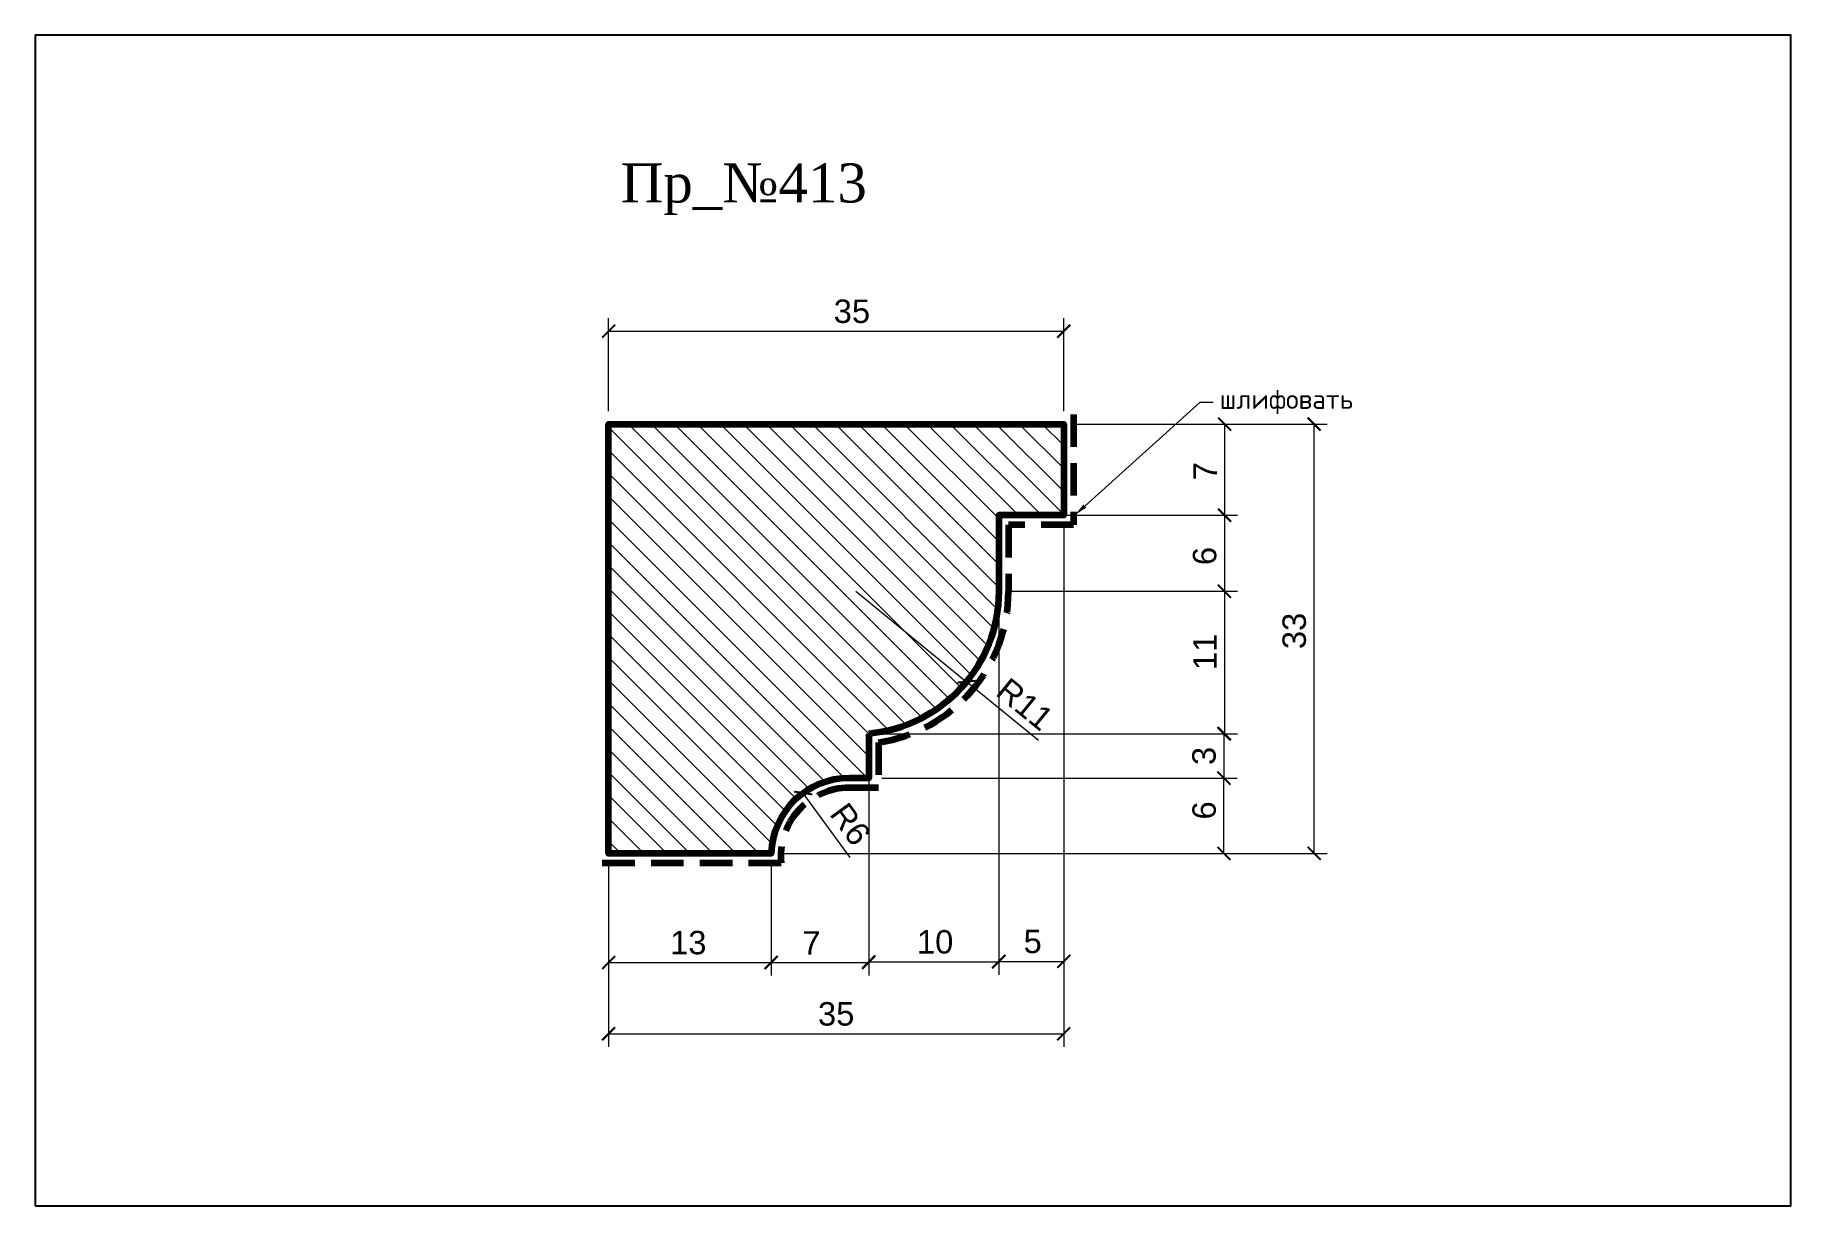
# Model space of a CAD drawing. Header units: inches. Extents: x -384 to -249, y 4274 to 4364.
import ezdxf
from ezdxf import colors
from ezdxf.entities.mleader import LeaderData, LeaderLine
from ezdxf.math import Vec2, Vec3

# ---------------------------------------------------------------- set-up
doc = ezdxf.new("R2010")
doc.units = ezdxf.units.IN
doc.header["$MEASUREMENT"] = 0
doc.linetypes.add('HIDDEN', pattern=[0.375, 0.25, -0.125])
doc.layers.add('Outside panel', color=7, linetype='Continuous', lineweight=18, true_color=0x7f5e57)
doc.layers.add('линия 50', color=1, linetype='Continuous', lineweight=140)
doc.layers.add('служебный слой РАЗМЕРЫ', color=7, linetype='Continuous', lineweight=9)
doc.layers.add('размеры в модели', color=7, linetype='Continuous')
doc.styles.add('ELECT', font='times.ttf')
doc.styles.get("Standard").update_dxf_attribs({"font": 'arial.ttf'})
doc.styles.add('ЕСКД профили текст', font='isocpeur.ttf')
doc.dimstyles.new('M_1', dxfattribs={"dimtxt": 1.8, "dimasz": 1, "dimexe": 1, "dimexo": 1, "dimgap": 0.6, "dimtad": 1, "dimdec": 0, "dimdsep": 46, "dimtxsty": 'Standard', "dimblk": 'ARCHTICK', "dimcen": -5, "dimclrd": 7, "dimclre": 7, "dimclrt": 7, "dimadec": 0, "dimazin": 0, "dimtfac": 1, "dimtdec": 0, "dimtmove": 0, "dimatfit": 3, "dimfxl": 1, "dimtolj": 1, "dimtzin": 0, "dimlwd": 5, "dimlwe": 5, "dimarcsym": 0})

# ---------------------------------------------------------------- blocks, each defined once
blk = doc.blocks.new('_ArchTick')
at = {"color": 0, "linetype": 'ByBlock', "const_width": 0.15}
blk.add_lwpolyline([(-0.5, -0.5), (0.5, 0.5)], dxfattribs=at)
blk = doc.blocks.new('*D15')
at = {"layer": 'Defpoints', "color": 0, "ltscale": 1000, "transparency": 16777216}
for p in [(-324.98, 4305.31), (-321.45, 4300.46)]:
    blk.add_point(p, dxfattribs=at)
at = {"layer": 'размеры в модели', "color": 7, "lineweight": 5, "ltscale": 1000, "transparency": 16777216}
blk.add_line((-321.38, 4300.35), (-324.98, 4305.31), dxfattribs=at)
at = {"layer": 'размеры в модели', "color": 7, "lineweight": 5, "ltscale": 1000, "transparency": 16777216, "rotation": 126.0456567951283}
blk.add_blockref('_ArchTick', (-324.98, 4305.31), dxfattribs=at)
at = {"layer": 'размеры в модели', "color": 7, "ltscale": 1000, "transparency": 16777216, "insert": (-321.36, 4302.91), "char_height": 1.8, "attachment_point": 5, "rotation": 306.0457}
blk.add_mtext('\\A1;R6', dxfattribs=at)
blk = doc.blocks.new('*D14')
at = {"layer": 'Defpoints', "color": 0, "ltscale": 1000, "transparency": 16777216}
for p in [(-320.95, 4320.82), (-312.43, 4313.87)]:
    blk.add_point(p, dxfattribs=at)
at = {"layer": 'размеры в модели', "color": 7, "lineweight": 5, "ltscale": 1000, "transparency": 16777216}
for p in [(-320.95, 4320.82), (-306.89, 4309.35)]:
    blk.add_line(p, (-312.43, 4313.87), dxfattribs=at)
at = {"layer": 'размеры в модели', "color": 7, "lineweight": 5, "ltscale": 1000, "transparency": 16777216, "rotation": 140.7929673352728}
blk.add_blockref('_ArchTick', (-312.43, 4313.87), dxfattribs=at)
at = {"layer": 'размеры в модели', "color": 7, "ltscale": 1000, "transparency": 16777216, "insert": (-307.93, 4312.14), "char_height": 1.8, "attachment_point": 5, "rotation": 320.793}
blk.add_mtext('\\A1;R11', dxfattribs=at)
blk = doc.blocks.new('*D13')
at = {"layer": 'Defpoints', "color": 0, "ltscale": 1000, "transparency": 16777216}
for p in [(-304.95, 4340.81), (-339.95, 4333.67), (-304.95, 4333.67)]:
    blk.add_point(p, dxfattribs=at)
at = {"layer": 'размеры в модели', "color": 7, "lineweight": 5, "ltscale": 1000, "transparency": 16777216}
for p, q in [((-339.95, 4334.67), (-339.95, 4341.81)), ((-304.95, 4334.67), (-304.95, 4341.81)), ((-339.95, 4340.81), (-304.95, 4340.81))]:
    blk.add_line(p, q, dxfattribs=at)
at = {"layer": 'размеры в модели', "color": 7, "lineweight": 5, "ltscale": 1000, "transparency": 16777216, "rotation": 180}
blk.add_blockref('_ArchTick', (-339.95, 4340.81), dxfattribs=at)
at = {"layer": 'размеры в модели', "color": 7, "lineweight": 5, "ltscale": 1000, "transparency": 16777216}
blk.add_blockref('_ArchTick', (-304.95, 4340.81), dxfattribs=at)
at = {"layer": 'размеры в модели', "color": 7, "ltscale": 1000, "transparency": 16777216, "insert": (-321.24, 4342.33), "char_height": 1.8, "attachment_point": 5}
blk.add_mtext('\\A1;35', dxfattribs=at)
blk = doc.blocks.new('*D12')
at = {"layer": 'Defpoints', "color": 0, "ltscale": 1000, "transparency": 16777216}
for p in [(-309.95, 4326.67), (-304.95, 4326.67), (-304.95, 4292.37)]:
    blk.add_point(p, dxfattribs=at)
at = {"layer": 'размеры в модели', "color": 7, "lineweight": 5, "ltscale": 1000, "transparency": 16777216}
for p, q in [((-309.95, 4325.67), (-309.95, 4291.37)), ((-304.95, 4325.67), (-304.95, 4291.37)), ((-309.95, 4292.37), (-304.95, 4292.37))]:
    blk.add_line(p, q, dxfattribs=at)
at = {"layer": 'размеры в модели', "color": 7, "lineweight": 5, "ltscale": 1000, "transparency": 16777216, "rotation": 180}
blk.add_blockref('_ArchTick', (-309.95, 4292.37), dxfattribs=at)
at = {"layer": 'размеры в модели', "color": 7, "lineweight": 5, "ltscale": 1000, "transparency": 16777216}
blk.add_blockref('_ArchTick', (-304.95, 4292.37), dxfattribs=at)
at = {"layer": 'размеры в модели', "color": 7, "ltscale": 1000, "transparency": 16777216, "insert": (-307.34, 4293.89), "char_height": 1.8, "attachment_point": 5}
blk.add_mtext('\\A1;5', dxfattribs=at)
blk = doc.blocks.new('*D11')
at = {"layer": 'Defpoints', "color": 0, "ltscale": 1000, "transparency": 16777216}
for p in [(-309.95, 4326.67), (-319.95, 4309.87), (-309.95, 4292.34)]:
    blk.add_point(p, dxfattribs=at)
at = {"layer": 'размеры в модели', "color": 7, "lineweight": 5, "ltscale": 1000, "transparency": 16777216}
for p, q in [((-309.95, 4325.67), (-309.95, 4291.34)), ((-319.95, 4308.87), (-319.95, 4291.34)), ((-319.95, 4292.34), (-309.95, 4292.34))]:
    blk.add_line(p, q, dxfattribs=at)
at = {"layer": 'размеры в модели', "color": 7, "lineweight": 5, "ltscale": 1000, "transparency": 16777216, "rotation": 180}
blk.add_blockref('_ArchTick', (-319.95, 4292.34), dxfattribs=at)
at = {"layer": 'размеры в модели', "color": 7, "lineweight": 5, "ltscale": 1000, "transparency": 16777216}
blk.add_blockref('_ArchTick', (-309.95, 4292.34), dxfattribs=at)
at = {"layer": 'размеры в модели', "color": 7, "ltscale": 1000, "transparency": 16777216, "insert": (-314.84, 4293.86), "char_height": 1.8, "attachment_point": 5}
blk.add_mtext('\\A1;10', dxfattribs=at)
blk = doc.blocks.new('*D10')
at = {"layer": 'Defpoints', "color": 0, "ltscale": 1000, "transparency": 16777216}
for p in [(-319.95, 4306.46), (-327.45, 4300.67), (-319.95, 4292.29)]:
    blk.add_point(p, dxfattribs=at)
at = {"layer": 'размеры в модели', "color": 7, "lineweight": 5, "ltscale": 1000, "transparency": 16777216}
for p, q in [((-319.95, 4305.46), (-319.95, 4291.29)), ((-327.45, 4299.67), (-327.45, 4291.29)), ((-327.45, 4292.29), (-319.95, 4292.29))]:
    blk.add_line(p, q, dxfattribs=at)
at = {"layer": 'размеры в модели', "color": 7, "lineweight": 5, "ltscale": 1000, "transparency": 16777216, "rotation": 180}
blk.add_blockref('_ArchTick', (-327.45, 4292.29), dxfattribs=at)
at = {"layer": 'размеры в модели', "color": 7, "lineweight": 5, "ltscale": 1000, "transparency": 16777216}
blk.add_blockref('_ArchTick', (-319.95, 4292.29), dxfattribs=at)
at = {"layer": 'размеры в модели', "color": 7, "ltscale": 1000, "transparency": 16777216, "insert": (-324.35, 4293.79), "char_height": 1.8, "attachment_point": 5}
blk.add_mtext('\\A1;7', dxfattribs=at)
blk = doc.blocks.new('*D9')
at = {"layer": 'Defpoints', "color": 0, "ltscale": 1000, "transparency": 16777216}
for p in [(-339.95, 4300.67), (-327.45, 4300.67), (-327.45, 4292.28)]:
    blk.add_point(p, dxfattribs=at)
at = {"layer": 'размеры в модели', "color": 7, "lineweight": 5, "ltscale": 1000, "transparency": 16777216}
for p, q in [((-339.95, 4299.67), (-339.95, 4291.28)), ((-327.45, 4299.67), (-327.45, 4291.28)), ((-339.95, 4292.28), (-327.45, 4292.28))]:
    blk.add_line(p, q, dxfattribs=at)
at = {"layer": 'размеры в модели', "color": 7, "lineweight": 5, "ltscale": 1000, "transparency": 16777216, "rotation": 180}
blk.add_blockref('_ArchTick', (-339.95, 4292.28), dxfattribs=at)
at = {"layer": 'размеры в модели', "color": 7, "lineweight": 5, "ltscale": 1000, "transparency": 16777216}
blk.add_blockref('_ArchTick', (-327.45, 4292.28), dxfattribs=at)
at = {"layer": 'размеры в модели', "color": 7, "ltscale": 1000, "transparency": 16777216, "insert": (-333.82, 4293.8), "char_height": 1.8, "attachment_point": 5}
blk.add_mtext('\\A1;13', dxfattribs=at)
blk = doc.blocks.new('*D8')
at = {"layer": 'Defpoints', "color": 0, "ltscale": 1000, "transparency": 16777216}
for p in [(-319.95, 4306.46), (-292.63, 4306.46), (-327.45, 4300.67)]:
    blk.add_point(p, dxfattribs=at)
at = {"layer": 'размеры в модели', "color": 7, "lineweight": 5, "ltscale": 1000, "transparency": 16777216}
for p, q in [((-318.95, 4306.46), (-291.63, 4306.46)), ((-292.63, 4300.67), (-292.63, 4306.46)), ((-326.45, 4300.67), (-291.63, 4300.67))]:
    blk.add_line(p, q, dxfattribs=at)
for p, rotation in [((-292.63, 4306.46), 90), ((-292.63, 4300.67), 270)]:
    blk.add_blockref('_ArchTick', p, dxfattribs=dict(at, rotation=rotation))
at = {"layer": 'размеры в модели', "color": 7, "ltscale": 1000, "transparency": 16777216, "insert": (-294.15, 4303.97), "char_height": 1.8, "attachment_point": 5, "rotation": 90}
blk.add_mtext('\\A1;6', dxfattribs=at)
blk = doc.blocks.new('*D7')
at = {"layer": 'Defpoints', "color": 0, "ltscale": 1000, "transparency": 16777216}
for p in [(-319.95, 4309.87), (-319.95, 4306.46), (-292.64, 4306.46)]:
    blk.add_point(p, dxfattribs=at)
at = {"layer": 'размеры в модели', "color": 7, "lineweight": 5, "ltscale": 1000, "transparency": 16777216}
for p, q in [((-318.95, 4309.87), (-291.64, 4309.87)), ((-292.64, 4309.87), (-292.64, 4306.46)), ((-318.95, 4306.46), (-291.64, 4306.46))]:
    blk.add_line(p, q, dxfattribs=at)
for p, rotation in [((-292.64, 4309.87), 90), ((-292.64, 4306.46), 270)]:
    blk.add_blockref('_ArchTick', p, dxfattribs=dict(at, rotation=rotation))
at = {"layer": 'размеры в модели', "color": 7, "ltscale": 1000, "transparency": 16777216, "insert": (-294.16, 4308.16), "char_height": 1.8, "attachment_point": 5, "rotation": 90}
blk.add_mtext('\\A1;3', dxfattribs=at)
blk = doc.blocks.new('*D6')
at = {"layer": 'Defpoints', "color": 0, "ltscale": 1000, "transparency": 16777216}
for p in [(-309.95, 4320.82), (-319.95, 4309.87), (-292.6, 4309.87)]:
    blk.add_point(p, dxfattribs=at)
at = {"layer": 'размеры в модели', "color": 7, "lineweight": 5, "ltscale": 1000, "transparency": 16777216}
for p, q in [((-308.95, 4320.82), (-291.6, 4320.82)), ((-292.6, 4320.82), (-292.6, 4309.87)), ((-318.95, 4309.87), (-291.6, 4309.87))]:
    blk.add_line(p, q, dxfattribs=at)
for p, rotation in [((-292.6, 4320.82), 90), ((-292.6, 4309.87), 270)]:
    blk.add_blockref('_ArchTick', p, dxfattribs=dict(at, rotation=rotation))
at = {"layer": 'размеры в модели', "color": 7, "ltscale": 1000, "transparency": 16777216, "insert": (-294.1, 4316.16), "char_height": 1.8, "attachment_point": 5, "rotation": 90}
blk.add_mtext('\\A1;11', dxfattribs=at)
blk = doc.blocks.new('*D5')
at = {"layer": 'Defpoints', "color": 0, "ltscale": 1000, "transparency": 16777216}
for p in [(-309.95, 4326.67), (-309.95, 4320.82), (-292.59, 4320.82)]:
    blk.add_point(p, dxfattribs=at)
at = {"layer": 'размеры в модели', "color": 7, "lineweight": 5, "ltscale": 1000, "transparency": 16777216}
for p, q in [((-308.95, 4326.67), (-291.59, 4326.67)), ((-292.59, 4326.67), (-292.59, 4320.82)), ((-308.95, 4320.82), (-291.59, 4320.82))]:
    blk.add_line(p, q, dxfattribs=at)
for p, rotation in [((-292.59, 4326.67), 90), ((-292.59, 4320.82), 270)]:
    blk.add_blockref('_ArchTick', p, dxfattribs=dict(at, rotation=rotation))
at = {"layer": 'размеры в модели', "color": 7, "ltscale": 1000, "transparency": 16777216, "insert": (-294.11, 4323.53), "char_height": 1.8, "attachment_point": 5, "rotation": 90}
blk.add_mtext('\\A1;6', dxfattribs=at)
blk = doc.blocks.new('*D4')
at = {"layer": 'Defpoints', "color": 0, "ltscale": 1000, "transparency": 16777216}
for p in [(-304.95, 4333.67), (-304.95, 4326.67), (-292.58, 4326.67)]:
    blk.add_point(p, dxfattribs=at)
at = {"layer": 'размеры в модели', "color": 7, "lineweight": 5, "ltscale": 1000, "transparency": 16777216}
for p, q in [((-303.95, 4333.67), (-291.58, 4333.67)), ((-292.58, 4333.67), (-292.58, 4326.67)), ((-303.95, 4326.67), (-291.58, 4326.67))]:
    blk.add_line(p, q, dxfattribs=at)
for p, rotation in [((-292.58, 4333.67), 90), ((-292.58, 4326.67), 270)]:
    blk.add_blockref('_ArchTick', p, dxfattribs=dict(at, rotation=rotation))
at = {"layer": 'размеры в модели', "color": 7, "ltscale": 1000, "transparency": 16777216, "insert": (-294.08, 4330.05), "char_height": 1.8, "attachment_point": 5, "rotation": 90}
blk.add_mtext('\\A1;7', dxfattribs=at)
blk = doc.blocks.new('*D3')
at = {"layer": 'Defpoints', "color": 0, "ltscale": 1000, "transparency": 16777216}
for p in [(-304.95, 4333.67), (-285.7, 4333.67), (-327.45, 4300.67)]:
    blk.add_point(p, dxfattribs=at)
at = {"layer": 'размеры в модели', "color": 7, "lineweight": 5, "ltscale": 1000, "transparency": 16777216}
for p, q in [((-303.95, 4333.67), (-284.7, 4333.67)), ((-285.7, 4300.67), (-285.7, 4333.67)), ((-326.45, 4300.67), (-284.7, 4300.67))]:
    blk.add_line(p, q, dxfattribs=at)
for p, rotation in [((-285.7, 4333.67), 90), ((-285.7, 4300.67), 270)]:
    blk.add_blockref('_ArchTick', p, dxfattribs=dict(at, rotation=rotation))
at = {"layer": 'размеры в модели', "color": 7, "ltscale": 1000, "transparency": 16777216, "insert": (-287.22, 4317.77), "char_height": 1.8, "attachment_point": 5, "rotation": 90}
blk.add_mtext('\\A1;33', dxfattribs=at)
blk = doc.blocks.new('*D2')
at = {"layer": 'Defpoints', "color": 0, "ltscale": 1000, "transparency": 16777216}
for p in [(-304.95, 4326.67), (-339.95, 4300.67), (-304.95, 4286.8)]:
    blk.add_point(p, dxfattribs=at)
at = {"layer": 'размеры в модели', "color": 7, "lineweight": 5, "ltscale": 1000, "transparency": 16777216}
for p, q in [((-304.95, 4325.67), (-304.95, 4285.8)), ((-339.95, 4299.67), (-339.95, 4285.8)), ((-339.95, 4286.8), (-304.95, 4286.8))]:
    blk.add_line(p, q, dxfattribs=at)
at = {"layer": 'размеры в модели', "color": 7, "lineweight": 5, "ltscale": 1000, "transparency": 16777216, "rotation": 180}
blk.add_blockref('_ArchTick', (-339.95, 4286.8), dxfattribs=at)
at = {"layer": 'размеры в модели', "color": 7, "lineweight": 5, "ltscale": 1000, "transparency": 16777216}
blk.add_blockref('_ArchTick', (-304.95, 4286.8), dxfattribs=at)
at = {"layer": 'размеры в модели', "color": 7, "ltscale": 1000, "transparency": 16777216, "insert": (-322.45, 4288.32), "char_height": 1.8, "attachment_point": 5}
blk.add_mtext('\\A1;35', dxfattribs=at)

msp = doc.modelspace()

# ---------------------------------------------------------------- hatches: boundary and pattern name
at = {"layer": 'Outside panel', "ltscale": 1000}
h = msp.add_hatch(dxfattribs=at)
h.set_pattern_fill('ANSI31', color=256, scale=10, angle=90)
h.set_pattern_definition([(135, (-311973.6448, 95406.376), (-0.8838834765, -0.8838834765), [])])
h.paths.add_polyline_path([(-309.95, 4326.67), (-304.95, 4326.67), (-304.95, 4333.67), (-339.95, 4333.67), (-339.95, 4300.67), (-327.45, 4300.67, -0.403926), (-321.45, 4306.46), (-319.95, 4306.46), (-319.95, 4309.87, 0.387795), (-309.95, 4320.82)])

# ---------------------------------------------------------------- linework, layer by layer
at = {"color": 6, "ltscale": 1000}
msp.add_lwpolyline([(-384.04, 4273.57), (-249.04, 4273.57), (-249.04, 4363.57), (-384.04, 4363.57)], close=True, dxfattribs=at)
at = {"layer": 'линия 50', "color": 1, "linetype": 'HIDDEN', "ltscale": 10, "true_color": 0xff0909}
msp.add_lwpolyline([(-304.2, 4334.42), (-304.2, 4325.92), (-309.2, 4325.92), (-309.2, 4320.82, -0.371076), (-319.2, 4309.2), (-319.2, 4305.71), (-321.45, 4305.71, 0.444641), (-326.68, 4299.92), (-340.7, 4299.92)], format="xyb", dxfattribs=at)
at = {"layer": 'линия 50', "color": 7}
msp.add_lwpolyline([(-319.95, 4309.87), (-319.95, 4306.46), (-321.45, 4306.46, 0.403926), (-327.45, 4300.67), (-339.95, 4300.67), (-339.95, 4333.67), (-304.95, 4333.67), (-304.95, 4326.67), (-309.95, 4326.67), (-309.95, 4320.82, -0.387795), (-319.95, 4309.87, -0.045549)], format="xyb", dxfattribs=at)

# ---------------------------------------------------------------- texts
at = {"color": 7, "ltscale": 1000, "style": 'ELECT'}
msp.add_text('Пр_№413', height=3, dxfattribs=at).set_placement((-339.01, 4350.71))

# ---------------------------------------------------------------- dimensions: what is measured, and where the dimension line sits
at = {"layer": 'размеры в модели', "color": 5, "ltscale": 1000}
for base, p1, p2, picture, middle in [((-304.95, 4340.81), (-339.95, 4333.67), (-304.95, 4333.67), '*D13', (-321.24, 4340.81)), ((-304.95, 4286.8), (-339.95, 4300.67), (-304.95, 4326.67), '*D2', (-322.45, 4286.8)), ((-309.95, 4292.34), (-319.95, 4309.87), (-309.95, 4326.67), '*D11', (-314.84, 4292.34)), ((-304.95, 4292.37), (-309.95, 4326.67), (-304.95, 4326.67), '*D12', (-307.34, 4292.37)), ((-319.9544, 4292.2921), (-327.4506, 4300.6691), (-319.9544, 4306.4576), '*D10', (-324.3535, 4292.2921)), ((-327.4506, 4292.2791), (-339.9544, 4300.6691), (-327.4506, 4300.6691), '*D9', (-333.8198, 4292.2791))]:
    dim = msp.add_linear_dim(base=base, p1=p1, p2=p2, dimstyle='M_1', dxfattribs=at)
    dim.commit()
    dim.dimension.update_dxf_attribs({"geometry": picture, "text_midpoint": middle, "dimtype": 128})
for base, p1, p2, picture, middle in [((-285.7, 4333.67), (-327.45, 4300.67), (-304.95, 4333.67), '*D3', (-285.7, 4317.77)), ((-292.58, 4326.67), (-304.95, 4333.67), (-304.95, 4326.67), '*D4', (-292.58, 4330.05)), ((-292.59, 4320.82), (-309.95, 4326.67), (-309.95, 4320.82), '*D5', (-292.59, 4323.53)), ((-292.6, 4309.87), (-309.95, 4320.82), (-319.95, 4309.87), '*D6', (-292.6, 4316.16)), ((-292.64, 4306.46), (-319.95, 4309.87), (-319.95, 4306.46), '*D7', (-292.64, 4308.16)), ((-292.63, 4306.46), (-327.45, 4300.67), (-319.95, 4306.46), '*D8', (-292.63, 4303.97))]:
    dim = msp.add_linear_dim(base=base, p1=p1, p2=p2, angle=90, dimstyle='M_1', dxfattribs=at)
    dim.commit()
    dim.dimension.update_dxf_attribs({"geometry": picture, "text_midpoint": middle, "dimtype": 128})
dim = msp.add_radius_dim(center=(-320.95, 4320.82), mpoint=(-312.43, 4313.87), dimstyle='M_1', dxfattribs=at)
dim.commit()
dim.dimension.update_dxf_attribs({"geometry": '*D14', "text_midpoint": (-307.93, 4312.14)})
dim = msp.add_radius_dim(center=(-321.45, 4300.46), mpoint=(-324.98, 4305.31), dimstyle='M_1', dxfattribs=at)
dim.commit()
dim.dimension.update_dxf_attribs({"geometry": '*D15', "text_midpoint": (-322.59, 4302.01), "dimtype": 132})

# ---------------------------------------------------------------- leaders
at = {"layer": 'служебный слой РАЗМЕРЫ'}
ml = msp.add_multileader_mtext('Standard', dxfattribs=at)
ml.set_content('\\A1;шлифовать', color=256, style='ЕСКД профили текст')
ml.set_leader_properties(color=256, linetype='ByLayer', lineweight=-1)
ml.build(insert=Vec2(0, 0))
ml.multileader.update_dxf_attribs({"dogleg_length": 1, "arrow_head_size": 1})
ctx = ml.context
ctx.base_point, ctx.char_height, ctx.arrow_head_size, ctx.landing_gap_size, ctx.plane_origin = Vec3(-293.47, 4335.36), 1.5, 1, 0.5, Vec3(-279.99, 4361.53)
notes = []
notes.append((ctx, [(1, (1, 1, 0), (-294.47, 4335.36), (1, 0), 1, [(0, [(-304.07, 4326.7)], 0, [])])]))
ctx.mtext.insert, ctx.mtext.flow_direction = Vec3(-292.97, 4336.34), 5
for ctx, leaders in notes:
    for number, flags, end, landing, length, lines in leaders:
        leader = LeaderData()
        leader.index, (leader.has_last_leader_line, leader.has_dogleg_vector, leader.attachment_direction) = number, flags
        leader.last_leader_point, leader.dogleg_vector, leader.dogleg_length = Vec3(end), Vec3(landing), length
        for number, points, colour, breaks in lines:
            line = LeaderLine()
            line.index, line.vertices, line.color, line.breaks = number, Vec3.list(points), colors.encode_raw_color(colour), breaks
            leader.lines.append(line)
        ctx.leaders.append(leader)

doc.saveas('drawing.dxf')
